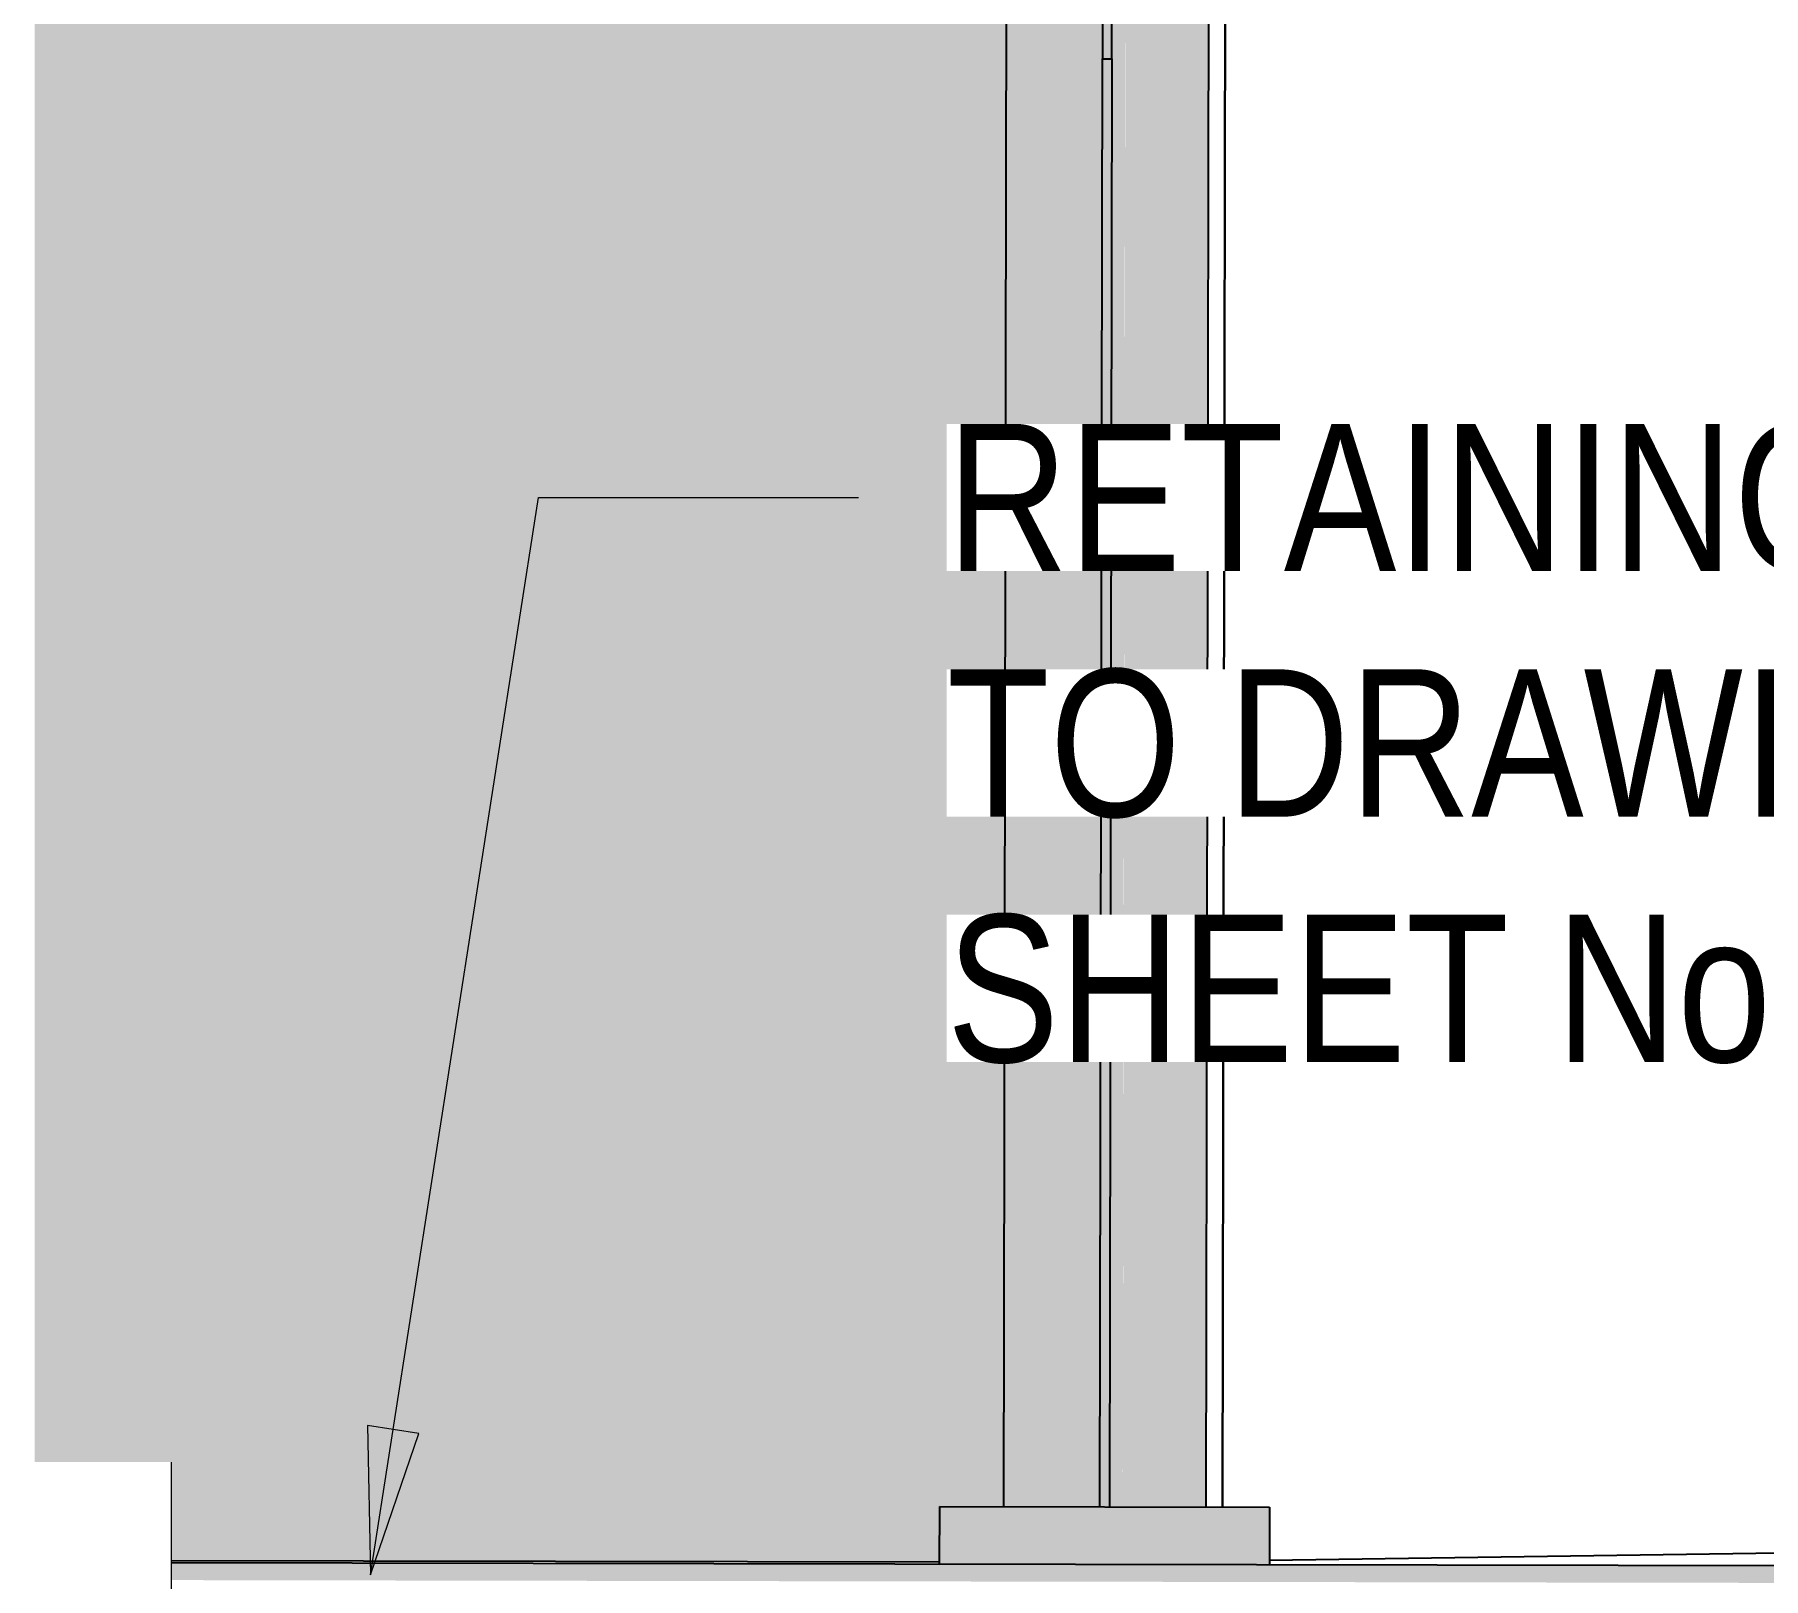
# Model space of a CAD drawing. Header units: metres. Extents: x -1147.3 to -1090.7, y 3.4 to 26.8.
# Drawn here: x -1147.339 to -1145.871, y 23.206 to 24.516 of the extents above; entities that cross this region are included whole.
import ezdxf

# ---------------------------------------------------------------- set-up
doc = ezdxf.new("R2010")
doc.units = ezdxf.units.M
for name, color, linetype, lineweight in [('A-DETL-GENF', 7, 'Continuous', 9), ('A-GENM', 7, 'Continuous', 35), ('G-ANNO-TEXT', 7, 'Continuous', 9)]:
    doc.layers.add(name, color=color, linetype=linetype, lineweight=lineweight)
doc.styles.add('Arial Narrow', font='ARIALN.TTF', dxfattribs={"height": 0.125})

# ---------------------------------------------------------------- blocks, each defined once
blk = doc.blocks.new('PLATE ph - PLATE ph-66945816-DRG-2873023 - SECTION 2')
at = {"layer": 'A-GENM', "lineweight": 25, "true_color": 0xebebeb}
blk.add_hatch(color=7, dxfattribs=at).paths.add_polyline_path([(-1146.2904, 23.2171), (-1146.2903, 23.2661), (-1146.5703, 23.2666), (-1146.5704, 23.2176), (-1146.3261, 23.2172)])
at = {"layer": 'A-GENM', "color": 253, "lineweight": 25, "true_color": 0xaeaeae}
for p, q in [((-1146.5704, 23.2176), (-1146.5703, 23.2666)), ((-1146.5703, 23.2666), (-1146.2903, 23.2661)), ((-1146.2903, 23.2661), (-1146.2904, 23.2171)), ((-1146.2903, 23.2661), (-1146.2903, 23.2585))]:
    blk.add_line(p, q, dxfattribs=at)
blk = doc.blocks.new('SCR_NE_1 - SCR_NE_1-66993711-DRG-2873023 - SECTION 2')
at = {"layer": 'A-GENM', "lineweight": 25, "true_color": 0xebebeb}
blk.add_hatch(color=7, dxfattribs=at).paths.add_polyline_path([(-1146.5704, 23.2194), (-1146.5703, 23.2666), (-1146.5163, 23.2666), (-1146.5121, 25.6781), (-1147.3389, 25.5432), (-1147.3389, 23.3044), (-1147.2226, 23.3044), (-1147.2226, 23.2206), (-1146.5704, 23.2194)])
at = {"layer": 'A-GENM', "color": 253, "lineweight": 25, "true_color": 0xaeaeae}
blk.add_line((-1146.5704, 23.2194), (-1147.2226, 23.2206), dxfattribs=at)
blk = doc.blocks.new('POST_2460_1C_360UB - 1C-68560609-DRG-2873023 - SECTION 2')
at = {"layer": 'A-GENM', "lineweight": 25, "true_color": 0xebebeb}
h = blk.add_hatch(color=7, dxfattribs=at)
h.paths.add_polyline_path([(-1146.4242, 24.4958), (-1146.4217, 25.5973), (-1146.42, 25.619), (-1146.4175, 25.6362), (-1146.4142, 25.6472), (-1146.4124, 25.6501), (-1146.4107, 25.651), (-1146.3401, 25.651), (-1146.3401, 25.6909), (-1146.5121, 25.691), (-1146.5121, 25.6512), (-1146.4413, 25.6509), (-1146.4398, 25.6501), (-1146.438, 25.6472), (-1146.4361, 25.6413), (-1146.4335, 25.6283), (-1146.4315, 25.6086), (-1146.4304, 25.5855), (-1146.4303, 25.5623), (-1146.4322, 24.4958), (-1146.4315, 24.4958)])
h.paths.add_polyline_path([(-1146.4217, 25.5973), (-1146.4217, 25.5973), (-1146.4215, 25.6033)])
for points in [[(-1146.4457, 23.2664), (-1146.4415, 25.651), (-1146.5121, 25.6512), (-1146.5163, 23.2665), (-1146.4457, 23.2664)], [(-1146.4343, 23.2664), (-1146.4308, 25.5973), (-1146.4324, 25.619), (-1146.4349, 25.6362), (-1146.438, 25.6472), (-1146.4398, 25.6501), (-1146.4415, 25.651), (-1146.4457, 23.2664), (-1146.4345, 23.2664)], [(-1146.4149, 23.2663), (-1146.411, 25.6508), (-1146.4125, 25.65), (-1146.4149, 25.6453), (-1146.4162, 25.6416), (-1146.4188, 25.6282), (-1146.421, 25.6086), (-1146.4221, 25.5855), (-1146.4223, 25.5733), (-1146.4261, 23.2663), (-1146.4149, 23.2663)], [(-1146.3443, 23.2662), (-1146.3401, 25.6508), (-1146.4107, 25.651), (-1146.4149, 23.2663), (-1146.4107, 23.2663)], [(-1146.4263, 23.2663), (-1146.4242, 24.4958), (-1146.4322, 24.4958), (-1146.4343, 23.2664)]]:
    blk.add_hatch(color=7, dxfattribs=at).paths.add_polyline_path(points)
at = {"layer": 'A-GENM', "color": 253, "lineweight": 25, "true_color": 0xaeaeae}
for p, q in [((-1146.5121, 25.6512), (-1146.5163, 23.2665)), ((-1146.3401, 25.6508), (-1146.3443, 23.2662)), ((-1146.4303, 25.5734), (-1146.4322, 24.4958)), ((-1146.4242, 24.4958), (-1146.4223, 25.5733)), ((-1146.4343, 23.2664), (-1146.4322, 24.4958)), ((-1146.4322, 24.4958), (-1146.4242, 24.4958)), ((-1146.4242, 24.4958), (-1146.4263, 23.2663))]:
    blk.add_line(p, q, dxfattribs=at)
blk = doc.blocks.new('Barrier-Precast-MPB-03-B - Typical-68654142-DRG-2873023 - SECTION 2')
at = {"layer": 'A-GENM', "lineweight": 25, "true_color": 0xf4f4f4}
blk.add_hatch(color=7, dxfattribs=at).paths.add_polyline_path([(-1145.8409, 23.2018), (-1145.841, 23.2163), (-1147.2226, 23.2188), (-1147.2226, 23.2042), (-1145.841, 23.2018), (-1145.841, 23.2018)])
at = {"layer": 'A-GENM', "color": 253, "lineweight": 25, "true_color": 0xa3a3a3}
blk.add_line((-1145.8409, 23.2163), (-1147.2226, 23.2188), dxfattribs=at)
blk = doc.blocks.new('T2DPAA-T2D-C3S-RS-M3D-100334_rvt-1-DRG-2873023 - SECTION 2')
at = {"layer": 'A-GENM', "color": 253, "lineweight": 25, "true_color": 0xa3a3a3}
for name in ['POST_2460_1C_360UB - 1C-68560609-DRG-2873023 - SECTION 2', 'SCR_NE_1 - SCR_NE_1-66993711-DRG-2873023 - SECTION 2', 'PLATE ph - PLATE ph-66945816-DRG-2873023 - SECTION 2', 'Barrier-Precast-MPB-03-B - Typical-68654142-DRG-2873023 - SECTION 2']:
    blk.add_blockref(name, (0, 0), dxfattribs=at)
blk = doc.blocks.new('FP_1-DRG-2873023 - SECTION 2')
at = {"layer": 'A-GENM', "color": 254, "lineweight": 25, "true_color": 0xd4d4d4, "flags": 128}
blk.add_lwpolyline([(-1146.3292, 23.9134), (-1146.3292, 23.9134), (-1146.3292, 23.9134), (-1146.3292, 23.9134), (-1146.3292, 23.9134), (-1146.3292, 23.9134), (-1146.3292, 23.9134), (-1146.3292, 23.9134), (-1146.3292, 23.9133), (-1146.3292, 23.9133), (-1146.3292, 23.9133), (-1146.3292, 23.9133), (-1146.3292, 23.9133), (-1146.3292, 23.9133), (-1146.3292, 23.9133), (-1146.3292, 23.9133), (-1146.3292, 23.9133), (-1146.3292, 23.9132), (-1146.3292, 23.9132), (-1146.3292, 23.9132), (-1146.3292, 23.9132), (-1146.3292, 23.9132), (-1146.3292, 23.9132), (-1146.3292, 23.9132), (-1146.3292, 23.9132), (-1146.3292, 23.9131), (-1146.3292, 23.9131), (-1146.3292, 23.9131), (-1146.3292, 23.9131), (-1146.3292, 23.9131), (-1146.3292, 23.9131), (-1146.3292, 23.9131), (-1146.3292, 23.9131), (-1146.3292, 23.9131), (-1146.3292, 23.913), (-1146.3292, 23.913), (-1146.3292, 23.913), (-1146.3292, 23.913), (-1146.3292, 23.913), (-1146.3292, 23.913), (-1146.3292, 23.913), (-1146.3292, 23.913), (-1146.3292, 23.9129), (-1146.3292, 23.9129), (-1146.3292, 23.9129), (-1146.3292, 23.9129), (-1146.3292, 23.9129), (-1146.3292, 23.9129), (-1146.3292, 23.9129), (-1146.3292, 23.9129), (-1146.3292, 23.9129), (-1146.3292, 23.9128), (-1146.3292, 23.9128), (-1146.3292, 23.9128), (-1146.3292, 23.9128), (-1146.3292, 23.9128), (-1146.3292, 23.9128), (-1146.3292, 23.9128), (-1146.3292, 23.9128), (-1146.3292, 23.9127), (-1146.3292, 23.9127), (-1146.3292, 23.9127), (-1146.3292, 23.9127), (-1146.3292, 23.9127), (-1146.3292, 23.9127), (-1146.3292, 23.9127), (-1146.3292, 23.9127), (-1146.3292, 23.9127), (-1146.3292, 23.9126), (-1146.3292, 23.9126), (-1146.3292, 23.9126), (-1146.3292, 23.9126), (-1146.3292, 23.9126), (-1146.3292, 23.9126), (-1146.3292, 23.9126), (-1146.3292, 23.9126), (-1146.3292, 23.9125), (-1146.3292, 23.9125), (-1146.3292, 23.9125), (-1146.3292, 23.9125), (-1146.3292, 23.9125), (-1146.3292, 23.9125), (-1146.3292, 23.9125), (-1146.3292, 23.9125), (-1146.3292, 23.9125), (-1146.3292, 23.9124), (-1146.3292, 23.9124), (-1146.3292, 23.9124), (-1146.3292, 23.9124), (-1146.3292, 23.9124), (-1146.3292, 23.9124), (-1146.3292, 23.9124), (-1146.3292, 23.9124), (-1146.3292, 23.9123), (-1146.3292, 23.9123), (-1146.3292, 23.9123), (-1146.3292, 23.9123), (-1146.3292, 23.9123), (-1146.3292, 23.9123), (-1146.3292, 23.9123), (-1146.3292, 23.9123)], dxfattribs=at)
blk = doc.blocks.new('FP_2-DRG-2873023 - SECTION 2')
at = {"layer": 'A-GENM', "color": 254, "lineweight": 25, "true_color": 0xd4d4d4, "flags": 128}
blk.add_lwpolyline([(-1146.3302, 23.3686), (-1146.3302, 23.3686), (-1146.3302, 23.3686), (-1146.3302, 23.3686), (-1146.3302, 23.3686), (-1146.3302, 23.3685), (-1146.3302, 23.3685), (-1146.3302, 23.3685), (-1146.3302, 23.3685), (-1146.3302, 23.3685), (-1146.3302, 23.3685), (-1146.3302, 23.3685), (-1146.3302, 23.3685), (-1146.3302, 23.3684), (-1146.3302, 23.3684), (-1146.3302, 23.3684), (-1146.3302, 23.3684), (-1146.3302, 23.3684), (-1146.3302, 23.3684), (-1146.3302, 23.3684), (-1146.3302, 23.3684), (-1146.3302, 23.3684), (-1146.3302, 23.3683), (-1146.3302, 23.3683), (-1146.3302, 23.3683), (-1146.3302, 23.3683), (-1146.3302, 23.3683), (-1146.3302, 23.3683), (-1146.3302, 23.3683), (-1146.3302, 23.3683), (-1146.3302, 23.3682), (-1146.3302, 23.3682), (-1146.3302, 23.3682), (-1146.3302, 23.3682), (-1146.3302, 23.3682), (-1146.3302, 23.3682), (-1146.3302, 23.3682), (-1146.3302, 23.3682), (-1146.3302, 23.3682), (-1146.3302, 23.3681), (-1146.3302, 23.3681), (-1146.3302, 23.3681), (-1146.3302, 23.3681), (-1146.3302, 23.3681), (-1146.3302, 23.3681), (-1146.3302, 23.3681), (-1146.3302, 23.3681), (-1146.3302, 23.368), (-1146.3302, 23.368), (-1146.3302, 23.368), (-1146.3302, 23.368), (-1146.3302, 23.368), (-1146.3302, 23.368), (-1146.3302, 23.368), (-1146.3302, 23.368), (-1146.3302, 23.368), (-1146.3302, 23.3679), (-1146.3302, 23.3679), (-1146.3302, 23.3679), (-1146.3302, 23.3679), (-1146.3302, 23.3679), (-1146.3302, 23.3679), (-1146.3302, 23.3679), (-1146.3302, 23.3679), (-1146.3302, 23.3678), (-1146.3302, 23.3678), (-1146.3302, 23.3678), (-1146.3302, 23.3678), (-1146.3302, 23.3678), (-1146.3302, 23.3678), (-1146.3302, 23.3678), (-1146.3302, 23.3678), (-1146.3302, 23.3678), (-1146.3302, 23.3677), (-1146.3302, 23.3677), (-1146.3302, 23.3677), (-1146.3302, 23.3677), (-1146.3302, 23.3677), (-1146.3302, 23.3677), (-1146.3302, 23.3677), (-1146.3302, 23.3677), (-1146.3302, 23.3676), (-1146.3302, 23.3676), (-1146.3302, 23.3676), (-1146.3302, 23.3676), (-1146.3302, 23.3676), (-1146.3302, 23.3676), (-1146.3302, 23.3676), (-1146.3302, 23.3676), (-1146.3302, 23.3676), (-1146.3302, 23.3675), (-1146.3302, 23.3675), (-1146.3302, 23.3675), (-1146.3302, 23.3675), (-1146.3302, 23.3675), (-1146.3302, 23.3675), (-1146.3302, 23.3675), (-1146.3302, 23.3675), (-1146.3302, 23.3675), (-1146.3302, 23.3674), (-1146.3302, 23.3674)], dxfattribs=at)
blk = doc.blocks.new('SCR_B_08_NE_8 - SCR_B_08_NE_8-5610566-DRG-2873023 - SECTION 2')
at = {"layer": 'A-GENM', "color": 254, "lineweight": 25, "true_color": 0xd4d4d4}
for p, q in [((-1146.3261, 25.7091), (-1146.3303, 23.2662)), ((-1146.3303, 23.2662), (-1146.3261, 25.7091)), ((-1146.2904, 23.2211), (-1145.3318, 23.2349))]:
    blk.add_line(p, q, dxfattribs=at)
for name in ['FP_1-DRG-2873023 - SECTION 2', 'FP_2-DRG-2873023 - SECTION 2']:
    blk.add_blockref(name, (0, 0), dxfattribs=at)
blk = doc.blocks.new('T2DPAA-T2D-C3S-DU-M3D-100304_rvt-1-DRG-2873023 - SECTION 2')
at = {"layer": 'A-GENM', "color": 254, "lineweight": 25, "true_color": 0xd4d4d4}
blk.add_blockref('SCR_B_08_NE_8 - SCR_B_08_NE_8-5610566-DRG-2873023 - SECTION 2', (0, 0), dxfattribs=at)
blk = doc.blocks.new('BREAK LINE - INPUT VIEW SCALE_R13 - Std Break-8505546-DRG-2873023 - SECTION 2')
at = {"layer": 'A-DETL-GENF'}
blk.add_line((-1147.2226, 16.9044), (-1147.2226, 23.3044), dxfattribs=at)

msp = doc.modelspace()

# ---------------------------------------------------------------- hatches: boundary and pattern name
at = {"layer": 'G-ANNO-TEXT'}
msp.add_hatch(color=256, dxfattribs=at).paths.add_polyline_path([(-1147.0536, 23.2086), (-1147.0126, 23.3287), (-1147.0562, 23.3355)])

# ---------------------------------------------------------------- linework, layer by layer
for p, q in [((-1147.0536, 23.2086), (-1146.911, 24.1233)), ((-1146.911, 24.1233), (-1146.6394, 24.1233)), ((-1147.0126, 23.3287), (-1147.0562, 23.3355)), ((-1147.0562, 23.3355), (-1147.0536, 23.2086)), ((-1147.0536, 23.2086), (-1147.0126, 23.3287))]:
    msp.add_line(p, q, dxfattribs=at)

# ---------------------------------------------------------------- block references
at = {"lineweight": 5}
for name in ['T2DPAA-T2D-C3S-DU-M3D-100304_rvt-1-DRG-2873023 - SECTION 2', 'T2DPAA-T2D-C3S-RS-M3D-100334_rvt-1-DRG-2873023 - SECTION 2']:
    msp.add_blockref(name, (0, 0), dxfattribs=at)
at = {"layer": 'A-DETL-GENF'}
msp.add_blockref('BREAK LINE - INPUT VIEW SCALE_R13 - Std Break-8505546-DRG-2873023 - SECTION 2', (0, 0), dxfattribs=at)

# ---------------------------------------------------------------- next in the draw order: texts
at = {"layer": 'G-ANNO-TEXT', "char_height": 0.125, "attachment_point": 1, "style": 'Arial Narrow', "bg_fill": 3, "box_fill_scale": 1, "bg_fill_color": 256, "bg_fill_true_color": 13158600, "bg_fill_transparency": 0}
for s, insert in [('RETAINING WALL REFER ', (-1146.5644, 24.1858)), ('TO DRAWING 8003 ', (-1146.5644, 23.9774)), ('SHEET No. 2374001', (-1146.5644, 23.7691))]:
    msp.add_mtext(s, dxfattribs=dict(at, insert=insert))

doc.saveas('drawing.dxf')
